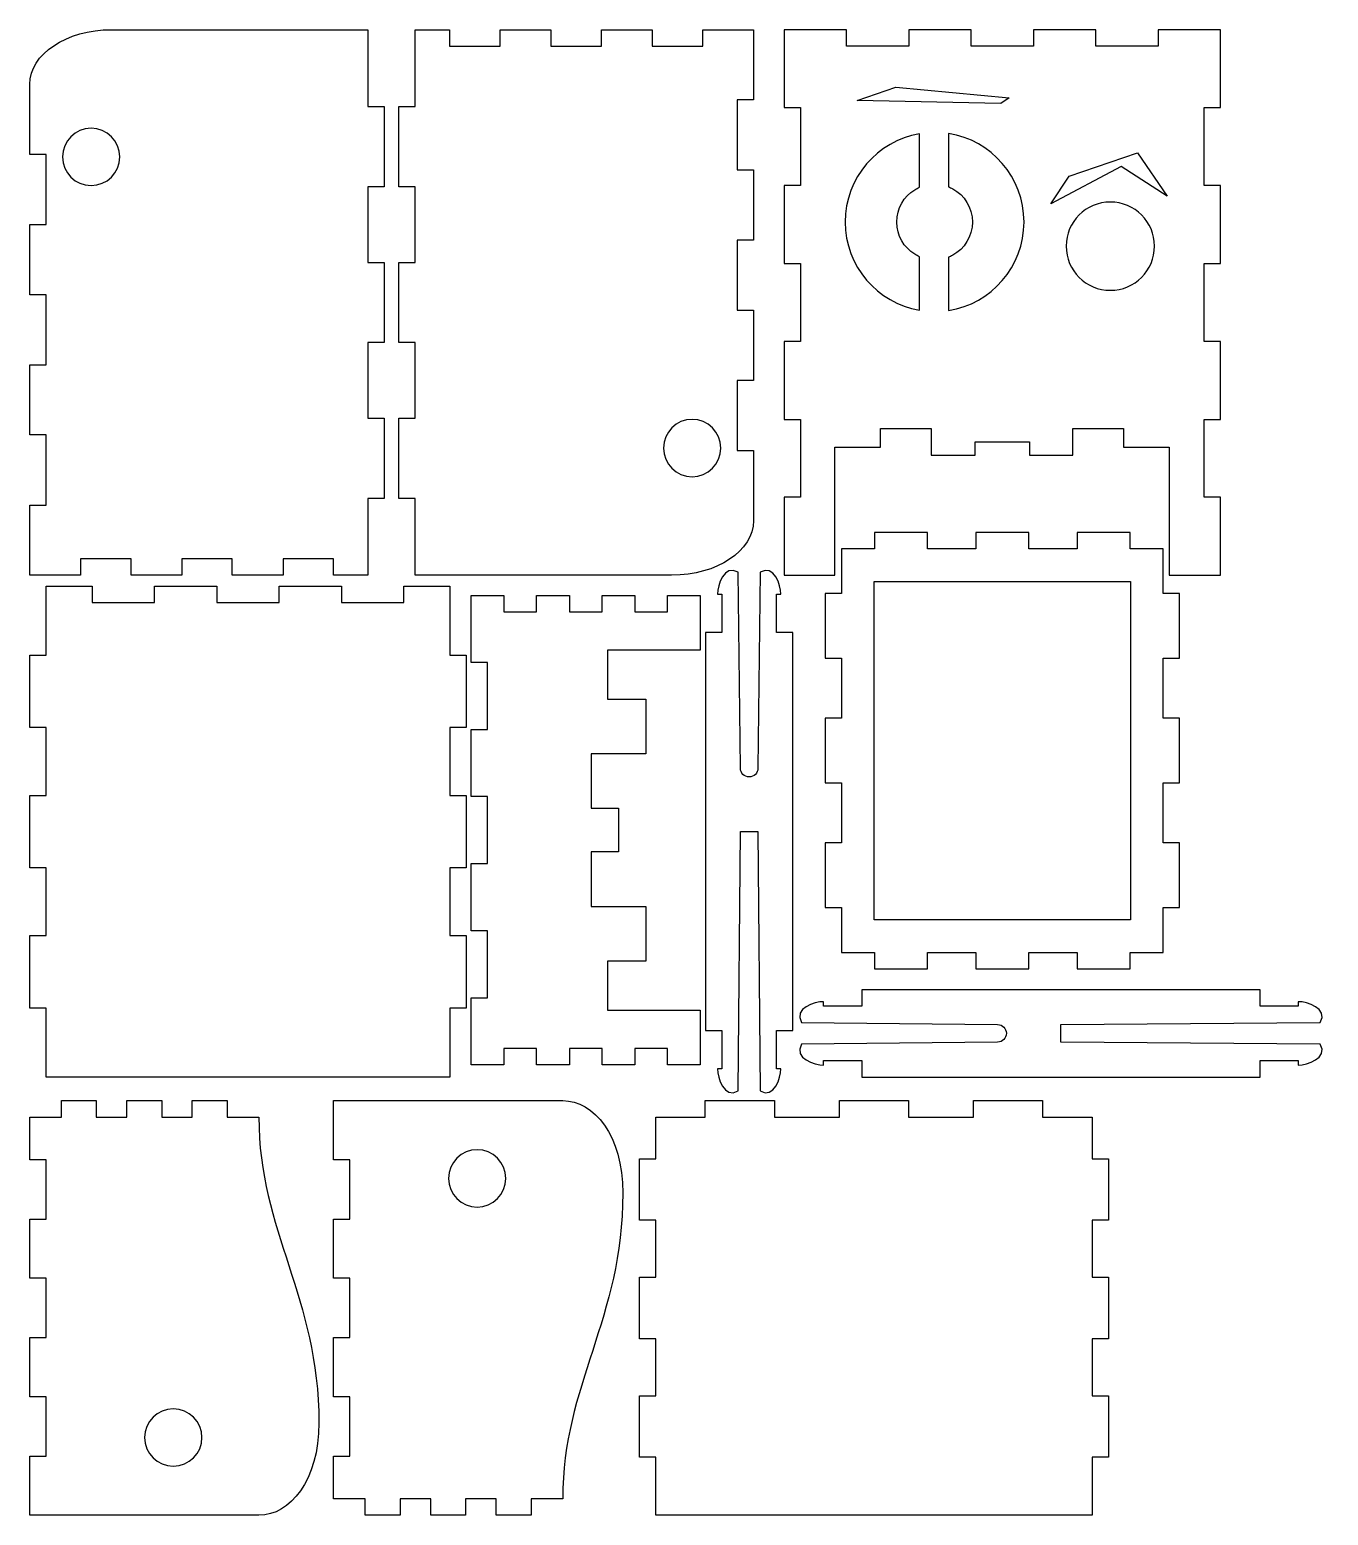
# Model space of a CAD drawing. Extents: x 4 to 242, y -276 to -4.
import ezdxf

# ---------------------------------------------------------------- set-up
doc = ezdxf.new("R2010")
doc.units = 0
doc.header["$MEASUREMENT"] = 0
doc.layers.add('LAYER_1', color=7, linetype='CONTINUOUS')

msp = doc.modelspace()

# ---------------------------------------------------------------- linework, layer by layer
at = {"layer": 'LAYER_1'}
for points in [[(222.28, -18.28), (222.28, -4), (210.85, -4), (210.85, -7), (199.42, -7), (199.42, -4), (187.99, -4), (187.99, -7), (176.56, -7), (176.56, -4), (165.13, -4), (165.13, -7), (153.71, -7), (153.71, -4), (142.28, -4), (142.28, -18.28), (145.28, -18.28), (145.28, -32.57), (142.28, -32.57), (142.28, -46.86), (145.28, -46.86), (145.28, -61.14), (142.28, -61.14), (142.28, -75.43), (145.28, -75.43), (145.28, -89.71), (142.28, -89.71), (142.28, -104), (151.57, -104), (151.57, -80.53), (159.93, -80.53), (159.93, -77.1), (169.22, -77.1), (169.22, -82), (177.28, -82), (177.28, -79.55), (187.27, -79.55), (187.27, -82), (195.23, -82), (195.23, -77.1), (204.52, -77.1), (204.52, -80.53), (212.88, -80.53), (212.88, -104), (222.28, -104), (222.28, -89.71), (219.28, -89.71), (219.28, -75.43), (222.28, -75.43), (222.28, -61.14), (219.28, -61.14), (219.28, -46.86), (222.28, -46.86), (222.28, -32.57), (219.28, -32.57), (219.28, -18.28), (222.28, -18.28)], [(155.69, -16.99), (162.75, -14.52), (183.56, -16.46), (181.98, -17.52), (155.69, -16.99)], [(204.05, -29.06), (191.17, -35.94), (194.52, -30.83), (207.04, -26.59), (212.51, -34.53), (204.05, -29.06)], [(168.55, -96.13), (158.87, -96.13), (158.87, -99.13), (152.78, -99.13), (152.78, -107.36), (149.78, -107.36), (149.78, -119.19), (152.78, -119.19), (152.78, -130.22), (149.78, -130.22), (149.78, -142.04), (152.78, -142.04), (152.78, -153.07), (149.78, -153.07), (149.78, -164.91), (152.78, -164.91), (152.78, -173.13), (158.87, -173.13), (158.87, -176.13), (168.55, -176.13), (168.55, -173.13), (177.44, -173.13), (177.44, -176.13), (187.12, -176.13), (187.12, -173.13), (196.01, -173.13), (196.01, -176.13), (205.69, -176.13), (205.69, -173.13), (211.78, -173.13), (211.78, -164.9), (214.78, -164.9), (214.78, -153.07), (211.78, -153.07), (211.78, -142.04), (214.78, -142.04), (214.78, -130.22), (211.78, -130.22), (211.78, -119.19), (214.78, -119.19), (214.78, -107.36), (211.78, -107.36), (211.78, -99.13), (205.69, -99.13), (205.69, -96.13), (196.01, -96.13), (196.01, -99.13), (187.12, -99.13), (187.12, -96.13), (177.44, -96.13), (177.44, -99.13), (168.55, -99.13), (168.55, -96.13)], [(81, -131.89), (81, -144.34), (84, -144.34), (84, -157.6), (81, -157.6), (81, -170.06), (84, -170.06), (84, -183.32), (81, -183.32), (81, -195.97), (7, -195.97), (7, -183.32), (4, -183.32), (4, -170.06), (7, -170.06), (7, -157.6), (4, -157.6), (4, -144.34), (7, -144.34), (7, -131.89), (4, -131.89), (4, -118.63), (7, -118.63), (7, -105.97), (15.43, -105.97), (15.43, -108.97), (26.86, -108.97), (26.86, -105.97), (38.29, -105.97), (38.29, -108.97), (49.71, -108.97), (49.71, -105.97), (61.14, -105.97), (61.14, -108.97), (72.57, -108.97), (72.57, -105.97), (81, -105.97), (81, -118.63), (84, -118.63), (84, -131.89), (81, -131.89)], [(205.78, -105.13), (205.78, -167.13), (158.78, -167.13), (158.78, -105.13), (205.78, -105.13)], [(120.92, -190.72), (114.92, -190.72), (114.92, -193.72), (108.92, -193.72), (108.92, -190.72), (102.92, -190.72), (102.92, -193.72), (96.92, -193.72), (96.92, -190.72), (90.92, -190.72), (90.92, -193.72), (84.92, -193.72), (84.92, -181.43), (87.92, -181.43), (87.92, -169.15), (84.92, -169.15), (84.92, -156.86), (87.92, -156.86), (87.92, -144.58), (84.92, -144.58), (84.92, -132.29), (87.92, -132.29), (87.92, -120.01), (84.92, -120.01), (84.92, -107.72), (90.92, -107.72), (90.92, -110.72), (96.92, -110.72), (96.92, -107.72), (102.92, -107.72), (102.92, -110.72), (108.92, -110.72), (108.92, -107.72), (114.92, -107.72), (114.92, -110.72), (120.92, -110.72), (120.92, -107.72), (126.92, -107.72), (126.92, -117.72), (109.92, -117.72), (109.92, -126.72), (116.92, -126.72), (116.92, -136.72), (106.92, -136.72), (106.92, -146.72), (111.92, -146.72), (111.92, -154.72), (106.92, -154.72), (106.92, -164.72), (116.92, -164.72), (116.92, -174.72), (109.92, -174.72), (109.92, -183.72), (126.92, -183.72), (126.92, -193.72), (120.92, -193.72), (120.92, -190.72)], [(198.76, -222.22), (198.76, -232.67), (201.76, -232.67), (201.76, -243.93), (198.76, -243.93), (198.76, -254.39), (201.76, -254.39), (201.76, -265.65), (198.76, -265.65), (198.76, -276.3), (118.76, -276.3), (118.76, -265.65), (115.76, -265.65), (115.76, -254.39), (118.76, -254.39), (118.76, -243.93), (115.76, -243.93), (115.76, -232.67), (118.76, -232.67), (118.76, -222.22), (115.76, -222.22), (115.76, -210.96), (118.76, -210.96), (118.76, -203.3), (127.84, -203.3), (127.84, -200.3), (140.53, -200.3), (140.53, -203.3), (152.41, -203.3), (152.41, -200.3), (165.1, -200.3), (165.1, -203.3), (176.99, -203.3), (176.99, -200.3), (189.67, -200.3), (189.67, -203.3), (198.76, -203.3), (198.76, -210.96), (201.76, -210.96), (201.76, -222.22), (198.76, -222.22)]]:
    msp.add_lwpolyline(points, dxfattribs=at)
for points, knots in [([(4, -91.14), (4, -91.14), (4, -104), (4, -104), (4, -104), (13.28, -104), (13.28, -104), (13.28, -104), (13.28, -101), (13.28, -101), (13.28, -101), (22.57, -101), (22.57, -101), (22.57, -101), (22.57, -104), (22.57, -104), (22.57, -104), (31.86, -104), (31.86, -104), (31.86, -104), (31.86, -101), (31.86, -101), (31.86, -101), (41.14, -101), (41.14, -101), (41.14, -101), (41.14, -104), (41.14, -104), (41.14, -104), (50.43, -104), (50.43, -104), (50.43, -104), (50.43, -101), (50.43, -101), (50.43, -101), (59.71, -101), (59.71, -101), (59.71, -101), (59.71, -104), (59.71, -104), (59.71, -104), (66, -104), (66, -104), (66, -104), (66, -89.91), (66, -89.91), (66, -89.91), (69, -89.91), (69, -89.91), (69, -89.91), (69, -75.23), (69, -75.23), (69, -75.23), (66, -75.23), (66, -75.23), (66, -75.23), (66, -61.34), (66, -61.34), (66, -61.34), (69, -61.34), (69, -61.34), (69, -61.34), (69, -46.66), (69, -46.66), (69, -46.66), (66, -46.66), (66, -46.66), (66, -46.66), (66, -32.77), (66, -32.77), (66, -32.77), (69, -32.77), (69, -32.77), (69, -32.77), (69, -18.08), (69, -18.08), (69, -18.08), (66, -18.08), (66, -18.08), (66, -18.08), (66, -4), (66, -4), (66, -4), (19, -4), (19, -4), (10.71, -4), (4, -8.47), (4, -14), (4, -14), (4, -26.86), (4, -26.86), (4, -26.86), (7, -26.86), (7, -26.86), (7, -26.86), (7, -39.71), (7, -39.71), (7, -39.71), (4, -39.71), (4, -39.71), (4, -39.71), (4, -52.57), (4, -52.57), (4, -52.57), (7, -52.57), (7, -52.57), (7, -52.57), (7, -65.43), (7, -65.43), (7, -65.43), (4, -65.43), (4, -65.43), (4, -65.43), (4, -78.28), (4, -78.28), (4, -78.28), (7, -78.28), (7, -78.28), (7, -78.28), (7, -91.14), (7, -91.14), (7, -91.14), (4, -91.14), (4, -91.14)], [0, 0, 0, 0, 1, 1, 1, 2, 2, 2, 3, 3, 3, 4, 4, 4, 5, 5, 5, 6, 6, 6, 7, 7, 7, 8, 8, 8, 9, 9, 9, 10, 10, 10, 11, 11, 11, 12, 12, 12, 13, 13, 13, 14, 14, 14, 15, 15, 15, 16, 16, 16, 17, 17, 17, 18, 18, 18, 19, 19, 19, 20, 20, 20, 21, 21, 21, 22, 22, 22, 23, 23, 23, 24, 24, 24, 25, 25, 25, 26, 26, 26, 27, 27, 27, 28, 28, 28, 29, 29, 29, 30, 30, 30, 31, 31, 31, 32, 32, 32, 33, 33, 33, 34, 34, 34, 35, 35, 35, 36, 36, 36, 37, 37, 37, 38, 38, 38, 39, 39, 39, 40, 40, 40, 41, 41, 41, 41]), ([(136.67, -16.86), (136.67, -16.86), (136.67, -4), (136.67, -4), (136.67, -4), (127.39, -4), (127.39, -4), (127.39, -4), (127.39, -7), (127.39, -7), (127.39, -7), (118.1, -7), (118.1, -7), (118.1, -7), (118.1, -4), (118.1, -4), (118.1, -4), (108.82, -4), (108.82, -4), (108.82, -4), (108.82, -7), (108.82, -7), (108.82, -7), (99.53, -7), (99.53, -7), (99.53, -7), (99.53, -4), (99.53, -4), (99.53, -4), (90.24, -4), (90.24, -4), (90.24, -4), (90.24, -7), (90.24, -7), (90.24, -7), (80.96, -7), (80.96, -7), (80.96, -7), (80.96, -4), (80.96, -4), (80.96, -4), (74.67, -4), (74.67, -4), (74.67, -4), (74.67, -18.08), (74.67, -18.08), (74.67, -18.08), (71.67, -18.08), (71.67, -18.08), (71.67, -18.08), (71.67, -32.77), (71.67, -32.77), (71.67, -32.77), (74.67, -32.77), (74.67, -32.77), (74.67, -32.77), (74.67, -46.66), (74.67, -46.66), (74.67, -46.66), (71.67, -46.66), (71.67, -46.66), (71.67, -46.66), (71.67, -61.34), (71.67, -61.34), (71.67, -61.34), (74.67, -61.34), (74.67, -61.34), (74.67, -61.34), (74.67, -75.23), (74.67, -75.23), (74.67, -75.23), (71.67, -75.23), (71.67, -75.23), (71.67, -75.23), (71.67, -89.91), (71.67, -89.91), (71.67, -89.91), (74.67, -89.91), (74.67, -89.91), (74.67, -89.91), (74.67, -104), (74.67, -104), (74.67, -104), (121.67, -104), (121.67, -104), (129.97, -104), (136.67, -99.53), (136.67, -94), (136.67, -94), (136.67, -81.14), (136.67, -81.14), (136.67, -81.14), (133.67, -81.14), (133.67, -81.14), (133.67, -81.14), (133.67, -68.28), (133.67, -68.28), (133.67, -68.28), (136.67, -68.28), (136.67, -68.28), (136.67, -68.28), (136.67, -55.43), (136.67, -55.43), (136.67, -55.43), (133.67, -55.43), (133.67, -55.43), (133.67, -55.43), (133.67, -42.57), (133.67, -42.57), (133.67, -42.57), (136.67, -42.57), (136.67, -42.57), (136.67, -42.57), (136.67, -29.71), (136.67, -29.71), (136.67, -29.71), (133.67, -29.71), (133.67, -29.71), (133.67, -29.71), (133.67, -16.86), (133.67, -16.86), (133.67, -16.86), (136.67, -16.86), (136.67, -16.86)], [0, 0, 0, 0, 1, 1, 1, 2, 2, 2, 3, 3, 3, 4, 4, 4, 5, 5, 5, 6, 6, 6, 7, 7, 7, 8, 8, 8, 9, 9, 9, 10, 10, 10, 11, 11, 11, 12, 12, 12, 13, 13, 13, 14, 14, 14, 15, 15, 15, 16, 16, 16, 17, 17, 17, 18, 18, 18, 19, 19, 19, 20, 20, 20, 21, 21, 21, 22, 22, 22, 23, 23, 23, 24, 24, 24, 25, 25, 25, 26, 26, 26, 27, 27, 27, 28, 28, 28, 29, 29, 29, 30, 30, 30, 31, 31, 31, 32, 32, 32, 33, 33, 33, 34, 34, 34, 35, 35, 35, 36, 36, 36, 37, 37, 37, 38, 38, 38, 39, 39, 39, 40, 40, 40, 41, 41, 41, 41]), ([(15.25, -22.07), (18.15, -22.07), (20.5, -24.42), (20.5, -27.32), (20.5, -30.22), (18.15, -32.57), (15.25, -32.57), (12.35, -32.57), (10, -30.22), (10, -27.32), (10, -24.42), (12.35, -22.07), (15.25, -22.07)], [0, 0, 0, 0, 1, 1, 1, 2, 2, 2, 3, 3, 3, 4, 4, 4, 4]), ([(167.09, -32.86), (166.79, -33.01), (166.51, -33.16), (166.23, -33.34), (164.23, -34.54), (162.94, -36.75), (162.94, -39.25), (162.94, -41.73), (164.23, -43.94), (166.23, -45.14), (166.51, -45.33), (166.79, -45.48), (167.09, -45.61), (167.09, -45.61), (167.09, -55.41), (167.09, -55.41), (159.36, -54.09), (153.46, -47.37), (153.46, -39.25), (153.46, -31.13), (159.36, -24.39), (167.09, -23.07), (167.09, -23.07), (167.09, -32.86), (167.09, -32.86)], [0, 0, 0, 0, 1, 1, 1, 2, 2, 2, 3, 3, 3, 4, 4, 4, 5, 5, 5, 6, 6, 6, 7, 7, 7, 8, 8, 8, 8]), ([(172.41, -55.47), (172.41, -55.47), (172.41, -45.72), (172.41, -45.72), (172.68, -45.61), (172.92, -45.49), (173.18, -45.35), (175.35, -44.18), (176.8, -41.88), (176.8, -39.25), (176.8, -36.62), (175.35, -34.32), (173.18, -33.14), (172.92, -33.01), (172.68, -32.89), (172.41, -32.79), (172.41, -32.79), (172.41, -23.02), (172.41, -23.02), (180.26, -24.24), (186.26, -31.06), (186.26, -39.25), (186.26, -47.44), (180.26, -54.24), (172.41, -55.47)], [0, 0, 0, 0, 1, 1, 1, 2, 2, 2, 3, 3, 3, 4, 4, 4, 5, 5, 5, 6, 6, 6, 7, 7, 7, 8, 8, 8, 8]), ([(202.08, -51.77), (197.61, -51.77), (193.99, -48.15), (193.99, -43.67), (193.99, -39.21), (197.61, -35.59), (202.08, -35.59), (206.55, -35.59), (210.18, -39.21), (210.18, -43.67), (210.18, -48.15), (206.55, -51.77), (202.08, -51.77)], [0, 0, 0, 0, 1, 1, 1, 2, 2, 2, 3, 3, 3, 4, 4, 4, 4]), ([(125.42, -85.93), (122.52, -85.93), (120.17, -83.58), (120.17, -80.68), (120.17, -77.78), (122.52, -75.43), (125.42, -75.43), (128.32, -75.43), (130.67, -77.78), (130.67, -80.68), (130.67, -83.58), (128.32, -85.93), (125.42, -85.93)], [0, 0, 0, 0, 1, 1, 1, 2, 2, 2, 3, 3, 3, 4, 4, 4, 4]), ([(130.87, -114.47), (130.87, -114.47), (130.87, -107.47), (130.87, -107.47), (130.87, -107.47), (130.07, -107.47), (130.07, -107.47), (130.07, -105.81), (131.27, -101.96), (133.87, -103.42), (133.87, -103.42), (134.27, -139.37), (134.27, -139.37), (134.27, -140.26), (134.99, -140.97), (135.88, -140.97), (136.76, -140.97), (137.48, -140.26), (137.48, -139.37), (137.48, -139.37), (137.87, -103.42), (137.87, -103.42), (140.48, -101.96), (141.68, -105.81), (141.68, -107.47), (141.68, -107.47), (140.87, -107.47), (140.87, -107.47), (140.87, -107.47), (140.87, -114.47), (140.87, -114.47), (140.87, -114.47), (143.88, -114.47), (143.88, -114.47), (143.88, -114.47), (143.88, -187.47), (143.88, -187.47), (143.88, -187.47), (140.88, -187.47), (140.88, -187.47), (140.88, -187.47), (140.88, -194.47), (140.88, -194.47), (140.88, -194.47), (141.68, -194.47), (141.68, -194.47), (141.68, -196.13), (140.48, -199.99), (137.87, -198.53), (137.87, -198.53), (137.47, -150.97), (137.47, -150.97), (137.47, -150.97), (134.27, -150.97), (134.27, -150.97), (134.27, -150.97), (133.87, -198.53), (133.87, -198.53), (131.27, -199.99), (130.07, -196.13), (130.07, -194.47), (130.07, -194.47), (130.88, -194.47), (130.88, -194.47), (130.88, -194.47), (130.87, -187.47), (130.87, -187.47), (130.87, -187.47), (127.87, -187.47), (127.87, -187.47), (127.87, -187.47), (127.87, -114.47), (127.87, -114.47), (127.87, -114.47), (130.87, -114.47), (130.87, -114.47)], [0, 0, 0, 0, 1, 1, 1, 2, 2, 2, 3, 3, 3, 4, 4, 4, 5, 5, 5, 6, 6, 6, 7, 7, 7, 8, 8, 8, 9, 9, 9, 10, 10, 10, 11, 11, 11, 12, 12, 12, 13, 13, 13, 14, 14, 14, 15, 15, 15, 16, 16, 16, 17, 17, 17, 18, 18, 18, 19, 19, 19, 20, 20, 20, 21, 21, 21, 22, 22, 22, 23, 23, 23, 24, 24, 24, 25, 25, 25, 25]), ([(156.52, -192.97), (156.52, -192.97), (149.52, -192.97), (149.52, -192.97), (149.52, -192.97), (149.52, -193.77), (149.52, -193.77), (147.86, -193.77), (144.01, -192.57), (145.46, -189.97), (145.46, -189.97), (181.42, -189.57), (181.42, -189.57), (182.3, -189.57), (183.01, -188.85), (183.02, -187.96), (183.02, -187.08), (182.3, -186.37), (181.42, -186.37), (181.42, -186.37), (145.46, -185.97), (145.46, -185.97), (144.01, -183.36), (147.86, -182.16), (149.52, -182.16), (149.52, -182.16), (149.52, -182.97), (149.52, -182.97), (149.52, -182.97), (156.52, -182.97), (156.52, -182.97), (156.52, -182.97), (156.52, -179.97), (156.52, -179.97), (156.52, -179.97), (229.52, -179.97), (229.52, -179.97), (229.52, -179.97), (229.52, -182.96), (229.52, -182.96), (229.52, -182.96), (236.52, -182.96), (236.52, -182.96), (236.52, -182.96), (236.52, -182.16), (236.52, -182.16), (238.18, -182.16), (242.03, -183.36), (240.57, -185.97), (240.57, -185.97), (193.02, -186.37), (193.02, -186.37), (193.02, -186.37), (193.02, -189.57), (193.02, -189.57), (193.02, -189.57), (240.57, -189.97), (240.57, -189.97), (242.03, -192.57), (238.18, -193.77), (236.52, -193.77), (236.52, -193.77), (236.52, -192.97), (236.52, -192.97), (236.52, -192.97), (229.52, -192.97), (229.52, -192.97), (229.52, -192.97), (229.52, -195.97), (229.52, -195.97), (229.52, -195.97), (156.52, -195.97), (156.52, -195.97), (156.52, -195.97), (156.52, -192.97), (156.52, -192.97)], [0, 0, 0, 0, 1, 1, 1, 2, 2, 2, 3, 3, 3, 4, 4, 4, 5, 5, 5, 6, 6, 6, 7, 7, 7, 8, 8, 8, 9, 9, 9, 10, 10, 10, 11, 11, 11, 12, 12, 12, 13, 13, 13, 14, 14, 14, 15, 15, 15, 16, 16, 16, 17, 17, 17, 18, 18, 18, 19, 19, 19, 20, 20, 20, 21, 21, 21, 22, 22, 22, 23, 23, 23, 24, 24, 24, 25, 25, 25, 25]), ([(57, -259.38), (57, -236.16), (46, -224.38), (46, -203.3), (46, -203.3), (40.2, -203.3), (40.2, -203.3), (40.2, -203.3), (40.2, -200.3), (40.2, -200.3), (40.2, -200.3), (33.8, -200.3), (33.8, -200.3), (33.8, -200.3), (33.8, -203.3), (33.8, -203.3), (33.8, -203.3), (28.2, -203.3), (28.2, -203.3), (28.2, -203.3), (28.2, -200.3), (28.2, -200.3), (28.2, -200.3), (21.8, -200.3), (21.8, -200.3), (21.8, -200.3), (21.8, -203.3), (21.8, -203.3), (21.8, -203.3), (16.2, -203.3), (16.2, -203.3), (16.2, -203.3), (16.2, -200.3), (16.2, -200.3), (16.2, -200.3), (9.8, -200.3), (9.8, -200.3), (9.8, -200.3), (9.8, -203.3), (9.8, -203.3), (9.8, -203.3), (4, -203.3), (4, -203.3), (4, -203.3), (4, -211.16), (4, -211.16), (4, -211.16), (7, -211.16), (7, -211.16), (7, -211.16), (7, -222.02), (7, -222.02), (7, -222.02), (4, -222.02), (4, -222.02), (4, -222.02), (4, -232.87), (4, -232.87), (4, -232.87), (7, -232.87), (7, -232.87), (7, -232.87), (7, -243.73), (7, -243.73), (7, -243.73), (4, -243.73), (4, -243.73), (4, -243.73), (4, -254.59), (4, -254.59), (4, -254.59), (7, -254.59), (7, -254.59), (7, -254.59), (7, -265.45), (7, -265.45), (7, -265.45), (4, -265.45), (4, -265.45), (4, -265.45), (4, -276.3), (4, -276.3), (4, -276.3), (46, -276.3), (46, -276.3), (51.75, -276.3), (57, -269.93), (57, -259.38)], [0, 0, 0, 0, 1, 1, 1, 2, 2, 2, 3, 3, 3, 4, 4, 4, 5, 5, 5, 6, 6, 6, 7, 7, 7, 8, 8, 8, 9, 9, 9, 10, 10, 10, 11, 11, 11, 12, 12, 12, 13, 13, 13, 14, 14, 14, 15, 15, 15, 16, 16, 16, 17, 17, 17, 18, 18, 18, 19, 19, 19, 20, 20, 20, 21, 21, 21, 22, 22, 22, 23, 23, 23, 24, 24, 24, 25, 25, 25, 26, 26, 26, 27, 27, 27, 28, 28, 28, 29, 29, 29, 29]), ([(101.7, -200.3), (101.7, -200.3), (59.7, -200.3), (59.7, -200.3), (59.7, -200.3), (59.7, -211.16), (59.7, -211.16), (59.7, -211.16), (62.7, -211.16), (62.7, -211.16), (62.7, -211.16), (62.7, -222.02), (62.7, -222.02), (62.7, -222.02), (59.7, -222.02), (59.7, -222.02), (59.7, -222.02), (59.7, -232.87), (59.7, -232.87), (59.7, -232.87), (62.7, -232.87), (62.7, -232.87), (62.7, -232.87), (62.7, -243.73), (62.7, -243.73), (62.7, -243.73), (59.7, -243.73), (59.7, -243.73), (59.7, -243.73), (59.7, -254.59), (59.7, -254.59), (59.7, -254.59), (62.7, -254.59), (62.7, -254.59), (62.7, -254.59), (62.7, -265.45), (62.7, -265.45), (62.7, -265.45), (59.7, -265.45), (59.7, -265.45), (59.7, -265.45), (59.7, -273.31), (59.7, -273.31), (59.7, -273.31), (65.5, -273.31), (65.5, -273.31), (65.5, -273.31), (65.5, -276.3), (65.5, -276.3), (65.5, -276.3), (71.9, -276.3), (71.9, -276.3), (71.9, -276.3), (71.9, -273.31), (71.9, -273.31), (71.9, -273.31), (77.5, -273.31), (77.5, -273.31), (77.5, -273.31), (77.5, -276.3), (77.5, -276.3), (77.5, -276.3), (83.9, -276.3), (83.9, -276.3), (83.9, -276.3), (83.9, -273.31), (83.9, -273.31), (83.9, -273.31), (89.5, -273.31), (89.5, -273.31), (89.5, -273.31), (89.5, -276.3), (89.5, -276.3), (89.5, -276.3), (95.9, -276.3), (95.9, -276.3), (95.9, -276.3), (95.9, -273.31), (95.9, -273.31), (95.9, -273.31), (101.7, -273.31), (101.7, -273.31), (101.7, -252.23), (112.7, -240.45), (112.7, -217.23), (112.7, -206.68), (107.45, -200.3), (101.7, -200.3)], [0, 0, 0, 0, 1, 1, 1, 2, 2, 2, 3, 3, 3, 4, 4, 4, 5, 5, 5, 6, 6, 6, 7, 7, 7, 8, 8, 8, 9, 9, 9, 10, 10, 10, 11, 11, 11, 12, 12, 12, 13, 13, 13, 14, 14, 14, 15, 15, 15, 16, 16, 16, 17, 17, 17, 18, 18, 18, 19, 19, 19, 20, 20, 20, 21, 21, 21, 22, 22, 22, 23, 23, 23, 24, 24, 24, 25, 25, 25, 26, 26, 26, 27, 27, 27, 28, 28, 28, 29, 29, 29, 29]), ([(86.02, -209.3), (88.92, -209.3), (91.27, -211.65), (91.27, -214.55), (91.27, -217.45), (88.92, -219.8), (86.02, -219.8), (83.12, -219.8), (80.77, -217.45), (80.77, -214.55), (80.77, -211.65), (83.12, -209.3), (86.02, -209.3)], [0, 0, 0, 0, 1, 1, 1, 2, 2, 2, 3, 3, 3, 4, 4, 4, 4]), ([(25.07, -262.05), (25.07, -259.15), (27.42, -256.8), (30.32, -256.8), (33.22, -256.8), (35.57, -259.15), (35.57, -262.05), (35.57, -264.95), (33.22, -267.3), (30.32, -267.3), (27.42, -267.3), (25.07, -264.95), (25.07, -262.05)], [0, 0, 0, 0, 1, 1, 1, 2, 2, 2, 3, 3, 3, 4, 4, 4, 4])]:
    msp.add_open_spline(points, degree=3, knots=knots, dxfattribs=at)

doc.saveas('drawing.dxf')
